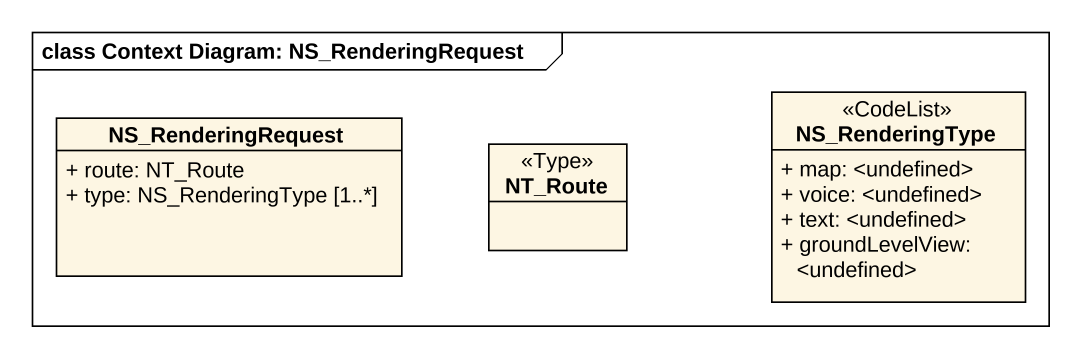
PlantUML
@startuml
mainframe class Context Diagram: NS_RenderingRequest
hide circle
hide empty members
skinparam classAttributeIconSize 0
class NS_RenderingRequest {
  + route: NT_Route
  + type: NS_RenderingType [1..*]
}
class NS_RenderingType <<CodeList>> {
  + map: <undefined>
  + voice: <undefined>
  + text: <undefined>
  + groundLevelView: <undefined>
}
class NT_Route <<Type>>
@enduml
